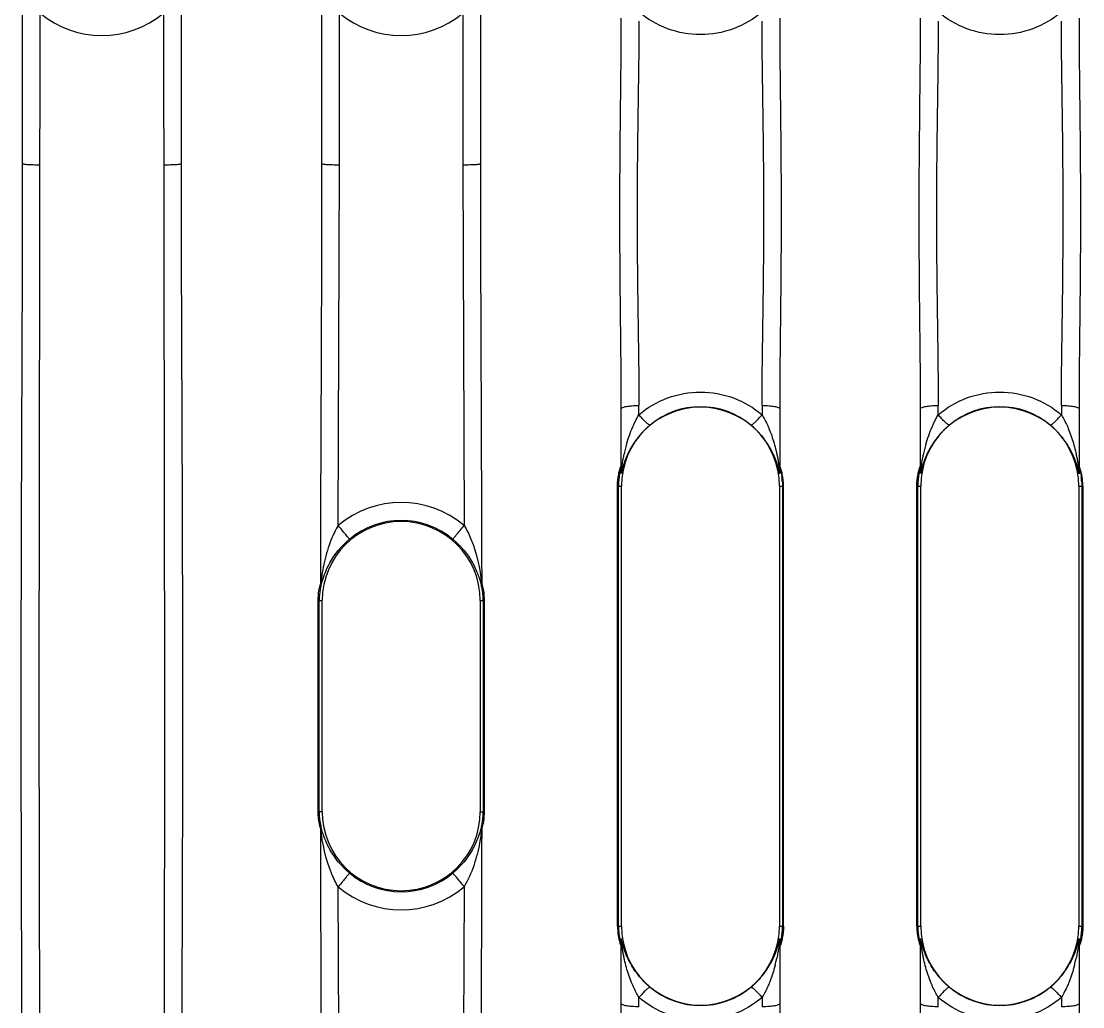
# Model space of a CAD drawing. Header units: millimetres. Extents: x 309 to 11345, y -1340 to 1318.
# Drawn here: x 10632.6 to 10693.3, y -575.5 to -519.2 of the extents above; entities that cross this region are included whole.
import ezdxf

# ---------------------------------------------------------------- set-up
doc = ezdxf.new("R2010")
doc.units = ezdxf.units.MM
doc.header["$LTSCALE"] = 16.335
doc.linetypes.add('HIDDEN', pattern=[0.2, 0.1, -0.1])
doc.layers.get('0').update_dxf_attribs({"linetype": 'CONTINUOUS'})
doc.layers.add('DEFAULT_2', color=8, linetype='HIDDEN')

msp = doc.modelspace()

# ---------------------------------------------------------------- linework, layer by layer
at = {"color": 7, "linetype": 'Continuous'}
for p, q in [((10632.711, -527.327), (10632.711, -515.383)), ((10641.76, -515.383), (10641.76, -527.327)), ((10649.804, -527.327), (10649.804, -515.383)), ((10658.854, -515.383), (10658.854, -527.327)), ((10633.655, -558.304), (10633.716, -518.708)), ((10640.755, -518.708), (10640.816, -558.304)), ((10650.81, -527.392), (10650.81, -518.708)), ((10657.848, -518.708), (10657.848, -527.392)), ((10650.73, -547.985), (10650.81, -527.392)), ((10657.848, -527.392), (10657.928, -547.985)), ((10666.898, -544.857), (10666.898, -541.307)), ((10667.903, -541.658), (10667.903, -541.128)), ((10674.942, -541.128), (10674.942, -541.658)), ((10675.947, -541.307), (10675.947, -544.857)), ((10683.991, -544.857), (10683.991, -541.307)), ((10684.997, -541.658), (10684.997, -541.128)), ((10692.035, -541.128), (10692.035, -541.658)), ((10693.041, -541.307), (10693.041, -544.857)), ((10666.685, -570.873), (10666.685, -545.735)), ((10666.685, -545.735), (10666.909, -545.735)), ((10666.737, -570.873), (10666.737, -545.735)), ((10666.909, -570.873), (10666.909, -545.735)), ((10675.936, -545.735), (10675.936, -570.873)), ((10675.936, -545.735), (10676.16, -545.735)), ((10676.108, -545.735), (10676.108, -570.873)), ((10676.16, -570.873), (10676.16, -545.735)), ((10683.778, -570.873), (10683.778, -545.735)), ((10683.778, -545.735), (10684.002, -545.735)), ((10683.83, -570.873), (10683.83, -545.735)), ((10684.002, -570.873), (10684.002, -545.735)), ((10693.029, -545.735), (10693.029, -570.873)), ((10693.029, -545.735), (10693.253, -545.735)), ((10693.201, -545.735), (10693.201, -570.873)), ((10693.253, -545.735), (10693.253, -570.873)), ((10649.591, -564.337), (10649.591, -552.271)), ((10649.591, -552.271), (10649.815, -552.271)), ((10649.643, -564.337), (10649.643, -552.271)), ((10649.815, -564.337), (10649.815, -552.271)), ((10658.842, -552.271), (10658.842, -564.337)), ((10658.842, -552.271), (10659.066, -552.271)), ((10659.014, -552.271), (10659.014, -564.337)), ((10659.066, -552.271), (10659.066, -564.337)), ((10633.716, -597.9), (10633.655, -558.304)), ((10640.816, -558.304), (10640.755, -597.9)), ((10649.815, -564.337), (10649.591, -564.337)), ((10658.842, -564.337), (10659.066, -564.337)), ((10650.81, -589.216), (10650.73, -568.623)), ((10657.928, -568.624), (10657.848, -589.216)), ((10666.685, -570.873), (10666.909, -570.873)), ((10675.936, -570.873), (10676.16, -570.873)), ((10683.778, -570.873), (10684.002, -570.873)), ((10693.029, -570.873), (10693.253, -570.873)), ((10666.898, -575.301), (10666.898, -571.751)), ((10675.947, -571.751), (10675.947, -575.301)), ((10683.991, -575.301), (10683.991, -571.751)), ((10693.041, -571.751), (10693.041, -575.301)), ((10667.903, -575.481), (10667.903, -574.95)), ((10674.942, -574.95), (10674.942, -575.481)), ((10684.997, -575.481), (10684.997, -574.95)), ((10692.035, -574.95), (10692.035, -575.481))]:
    msp.add_line(p, q, dxfattribs=at)
for centre, radius, start, end in [((10637.235, -514.516), 5.474, 229.99106, 310.01083), ((10654.329, -514.516), 5.474, 229.98799, 310.00994), ((10671.422, -545.735), 4.514, 0, 180), ((10671.422, -545.684), 4.486, 50.05765, 129.94131), ((10688.516, -545.735), 4.514, 0, 180), ((10688.516, -545.684), 4.486, 50.0582, 129.94194), ((10675.724, -545.731), 8.851, 164.33887, 168.42061), ((10692.818, -545.731), 8.851, 164.33887, 168.42061), ((10665.956, -544.633), 0.942, 347.95537, 359.98382), ((10640.277, -545.915), 26.622, 1.93806, 2.33773), ((10665.994, -544.858), 0.904, 350.04467, 0.09042), ((10676.889, -544.633), 0.942, 180.0141, 192.04563), ((10676.857, -544.856), 0.91, 180.02514, 190.00062), ((10703.755, -545.956), 27.81, 177.92693, 178.06076), ((10701.309, -545.867), 25.363, 177.65496, 177.92774), ((10683.049, -544.633), 0.942, 347.95537, 359.98382), ((10657.371, -545.915), 26.622, 1.93806, 2.33773), ((10683.087, -544.858), 0.904, 350.04467, 0.09042), ((10693.982, -544.633), 0.942, 180.0141, 192.04563), ((10693.95, -544.856), 0.91, 180.02514, 190.00062), ((10720.849, -545.956), 27.81, 177.92693, 178.06076), ((10718.403, -545.867), 25.363, 177.65496, 177.92774), ((10672.072, -545.767), 4.037, 4.06284, 7.35036), ((10689.165, -545.767), 4.037, 4.06284, 7.35036), ((10654.329, -552.246), 5.578, 49.81323, 130.18753), ((10654.329, -552.271), 4.514, 0, 180), ((10654.329, -552.278), 4.581, 49.88777, 130.11966), ((10654.329, -564.337), 4.514, 180, 0), ((10654.329, -564.33), 4.581, 229.88909, 310.11867), ((10654.329, -564.363), 5.578, 229.81079, 310.18791), ((10671.422, -570.873), 4.514, 180, 0), ((10688.516, -570.873), 4.514, 180, 0), ((10641.535, -570.741), 25.363, 357.65496, 357.92774), ((10639.089, -570.652), 27.81, 357.92693, 358.06076), ((10665.994, -571.75), 0.903, 359.91442, 9.95732), ((10676.85, -571.75), 0.903, 170.04148, 180.0866), ((10702.567, -570.693), 26.622, 181.93806, 182.33773), ((10658.629, -570.741), 25.363, 357.65496, 357.92774), ((10656.183, -570.652), 27.81, 357.92693, 358.06076), ((10683.088, -571.75), 0.903, 359.91442, 9.95733), ((10693.944, -571.75), 0.903, 170.04148, 180.0866), ((10719.661, -570.693), 26.622, 181.93806, 182.33773), ((10665.956, -571.975), 0.942, 0.0141, 12.04563), ((10676.889, -571.975), 0.942, 167.95478, 179.98403), ((10683.049, -571.975), 0.942, 0.0141, 12.04563), ((10693.982, -571.975), 0.942, 167.95478, 179.98403), ((10667.084, -570.87), 8.888, 345.27598, 348.12466), ((10684.178, -570.87), 8.888, 345.27568, 348.1241), ((10671.422, -570.925), 4.486, 230.05865, 309.94238), ((10688.516, -570.925), 4.486, 230.05837, 309.94176)]:
    msp.add_arc(centre, radius, start, end, dxfattribs=at)
for points, knots in [([(10674.942, -518.642), (10674.459, -519.053), (10673.337, -519.712), (10671.422, -520.054), (10669.507, -519.712), (10668.386, -519.053), (10667.903, -518.642)], [0, 0, 0, 0, 0.249584, 0.500006, 0.750429, 1, 1, 1, 1]), ([(10692.035, -518.642), (10691.552, -519.053), (10690.431, -519.712), (10688.516, -520.054), (10686.601, -519.712), (10685.48, -519.053), (10684.997, -518.642)], [0, 0, 0, 0, 0.249583, 0.500006, 0.750428, 1, 1, 1, 1]), ([(10666.898, -541.307), (10666.898, -539.453), (10666.847, -535.734), (10666.803, -530.15), (10666.847, -524.566), (10666.898, -520.848), (10666.898, -518.993)], [0, 0, 0, 0, 0.249311, 0.500002, 0.750674, 1, 1, 1, 1]), ([(10667.903, -519.173), (10667.903, -520.996), (10667.84, -524.655), (10667.782, -530.15), (10667.84, -535.646), (10667.903, -539.304), (10667.903, -541.128)], [0, 0, 0, 0, 0.249108, 0.5, 0.750892, 1, 1, 1, 1]), ([(10674.942, -541.128), (10674.941, -539.304), (10675.005, -535.646), (10675.062, -530.15), (10675.005, -524.655), (10674.942, -520.996), (10674.942, -519.173)], [0, 0, 0, 0, 0.249107, 0.499999, 0.750892, 1, 1, 1, 1]), ([(10675.947, -518.993), (10675.947, -520.847), (10675.998, -524.566), (10676.042, -530.15), (10675.998, -535.734), (10675.947, -539.453), (10675.947, -541.307)], [0, 0, 0, 0, 0.249325, 0.5, 0.750675, 1, 1, 1, 1]), ([(10683.991, -541.307), (10683.991, -539.453), (10683.94, -535.734), (10683.897, -530.15), (10683.941, -524.566), (10683.991, -520.848), (10683.991, -518.993)], [0, 0, 0, 0, 0.249311, 0.500002, 0.750674, 1, 1, 1, 1]), ([(10684.997, -519.173), (10684.997, -520.996), (10684.933, -524.655), (10684.876, -530.15), (10684.933, -535.646), (10684.997, -539.304), (10684.997, -541.128)], [0, 0, 0, 0, 0.249108, 0.5, 0.750892, 1, 1, 1, 1]), ([(10692.035, -541.128), (10692.035, -539.304), (10692.098, -535.646), (10692.156, -530.15), (10692.098, -524.655), (10692.035, -520.996), (10692.035, -519.173)], [0, 0, 0, 0, 0.249107, 0.499999, 0.750892, 1, 1, 1, 1]), ([(10693.041, -518.993), (10693.041, -520.847), (10693.091, -524.566), (10693.135, -530.15), (10693.091, -535.734), (10693.041, -539.453), (10693.041, -541.307)], [0, 0, 0, 0, 0.249324, 0.499998, 0.750687, 1, 1, 1, 1]), ([(10632.711, -589.281), (10632.711, -584.12), (10632.66, -573.795), (10632.616, -558.304), (10632.66, -542.814), (10632.711, -532.488), (10632.711, -527.327)], [0, 0, 0, 0, 0.249913, 0.5, 0.750087, 1, 1, 1, 1]), ([(10633.716, -527.392), (10633.583, -527.392), (10633.393, -527.39), (10633.157, -527.381), (10633.012, -527.374), (10632.896, -527.365), (10632.8, -527.355), (10632.75, -527.344), (10632.711, -527.335), (10632.711, -527.327)], [0, 0, 0, 0, 0.395335, 0.561502, 0.70304, 0.821266, 0.913141, 0.97432, 1, 1, 1, 1]), ([(10641.76, -527.327), (10641.76, -527.335), (10641.721, -527.344), (10641.67, -527.355), (10641.575, -527.365), (10641.458, -527.374), (10641.314, -527.381), (10641.077, -527.39), (10640.888, -527.392), (10640.755, -527.392)], [0, 0, 0, 0, 0.02568, 0.086859, 0.178734, 0.29696, 0.438498, 0.604665, 1, 1, 1, 1]), ([(10641.76, -527.327), (10641.76, -532.488), (10641.81, -542.814), (10641.855, -558.304), (10641.81, -573.795), (10641.76, -584.12), (10641.76, -589.281)], [0, 0, 0, 0, 0.249913, 0.499999, 0.750086, 1, 1, 1, 1]), ([(10649.731, -551.299), (10649.735, -549.3), (10649.76, -541.31), (10649.804, -533.319), (10649.804, -527.327)], [0, 0, 0, 0, 0.250107, 1, 1, 1, 1]), ([(10650.81, -527.392), (10650.676, -527.392), (10650.486, -527.39), (10650.249, -527.381), (10650.106, -527.374), (10649.99, -527.365), (10649.894, -527.355), (10649.844, -527.344), (10649.804, -527.335), (10649.804, -527.327)], [0, 0, 0, 0, 0.395412, 0.563607, 0.702965, 0.819148, 0.912944, 0.974855, 1, 1, 1, 1]), ([(10658.854, -527.327), (10658.854, -527.335), (10658.814, -527.344), (10658.763, -527.355), (10658.667, -527.365), (10658.552, -527.374), (10658.408, -527.381), (10658.172, -527.39), (10657.981, -527.392), (10657.848, -527.392)], [0, 0, 0, 0, 0.025145, 0.087056, 0.180852, 0.297035, 0.436393, 0.604588, 1, 1, 1, 1]), ([(10658.854, -527.327), (10658.854, -529.323), (10658.87, -537.314), (10658.913, -545.305), (10658.927, -551.299)], [0, 0, 0, 0, 0.249867, 1, 1, 1, 1]), ([(10667.903, -541.658), (10668.386, -541.247), (10669.507, -540.588), (10671.422, -540.247), (10673.337, -540.588), (10674.458, -541.248), (10674.942, -541.658)], [0, 0, 0, 0, 0.249585, 0.500007, 0.750432, 1, 1, 1, 1]), ([(10684.997, -541.658), (10685.48, -541.248), (10686.601, -540.588), (10688.516, -540.247), (10690.431, -540.588), (10691.552, -541.248), (10692.035, -541.658)], [0, 0, 0, 0, 0.24958, 0.500005, 0.750428, 1, 1, 1, 1]), ([(10666.898, -541.307), (10666.898, -541.271), (10667.028, -541.212), (10667.215, -541.173), (10667.535, -541.135), (10667.77, -541.128), (10667.903, -541.128)], [0, 0, 0, 0, 0.105188, 0.315079, 0.615704, 1, 1, 1, 1]), ([(10674.942, -541.128), (10675.075, -541.128), (10675.31, -541.135), (10675.629, -541.173), (10675.817, -541.212), (10675.947, -541.271), (10675.947, -541.307)], [0, 0, 0, 0, 0.384296, 0.684921, 0.894812, 1, 1, 1, 1]), ([(10683.991, -541.307), (10683.991, -541.271), (10684.121, -541.212), (10684.309, -541.173), (10684.628, -541.135), (10684.863, -541.128), (10684.997, -541.128)], [0, 0, 0, 0, 0.105188, 0.315079, 0.615704, 1, 1, 1, 1]), ([(10692.035, -541.128), (10692.169, -541.128), (10692.403, -541.135), (10692.723, -541.173), (10692.911, -541.212), (10693.04, -541.271), (10693.041, -541.307)], [0, 0, 0, 0, 0.384296, 0.684921, 0.894812, 1, 1, 1, 1]), ([(10667.55, -542.354), (10667.577, -542.294), (10667.684, -542.056), (10667.805, -541.825), (10667.903, -541.658)], [0, 0, 0, 0, 0.255328, 1, 1, 1, 1]), ([(10668.542, -542.244), (10668.531, -542.247), (10668.497, -542.233), (10668.446, -542.201), (10668.374, -542.145), (10668.255, -542.038), (10668.095, -541.874), (10667.967, -541.732), (10667.903, -541.658)], [0, 0, 0, 0, 0.039768, 0.112527, 0.216204, 0.346578, 0.663689, 1, 1, 1, 1]), ([(10674.303, -542.244), (10674.312, -542.247), (10674.342, -542.236), (10674.419, -542.19), (10674.553, -542.073), (10674.738, -541.887), (10674.872, -541.738), (10674.942, -541.658)], [0, 0, 0, 0, 0.034739, 0.098255, 0.31502, 0.636272, 1, 1, 1, 1]), ([(10674.942, -541.658), (10674.982, -541.726), (10675.14, -542.009), (10675.277, -542.305), (10675.369, -542.533)], [0, 0, 0, 0, 0.243206, 1, 1, 1, 1]), ([(10684.644, -542.354), (10684.67, -542.294), (10684.777, -542.056), (10684.898, -541.825), (10684.997, -541.658)], [0, 0, 0, 0, 0.255328, 1, 1, 1, 1]), ([(10685.636, -542.244), (10685.624, -542.247), (10685.591, -542.233), (10685.539, -542.201), (10685.468, -542.145), (10685.348, -542.038), (10685.188, -541.874), (10685.061, -541.732), (10684.997, -541.658)], [0, 0, 0, 0, 0.039768, 0.112527, 0.216204, 0.346578, 0.663689, 1, 1, 1, 1]), ([(10691.396, -542.244), (10691.406, -542.247), (10691.435, -542.236), (10691.512, -542.19), (10691.647, -542.073), (10691.831, -541.887), (10691.966, -541.738), (10692.035, -541.658)], [0, 0, 0, 0, 0.034738, 0.098254, 0.315018, 0.636269, 1, 1, 1, 1]), ([(10692.035, -541.658), (10692.075, -541.726), (10692.234, -542.009), (10692.371, -542.305), (10692.462, -542.533)], [0, 0, 0, 0, 0.243206, 1, 1, 1, 1]), ([(10675.656, -543.387), (10675.696, -543.534), (10675.751, -543.755), (10675.812, -544.052), (10675.852, -544.271), (10675.887, -544.488), (10675.909, -544.658), (10675.928, -544.792), (10675.932, -544.84), (10675.947, -544.903), (10675.947, -544.867), (10675.947, -544.857)], [0, 0, 0, 0, 0.292745, 0.438531, 0.582185, 0.722214, 0.857925, 0.920652, 0.965542, 0.980282, 1, 1, 1, 1]), ([(10692.749, -543.387), (10692.789, -543.534), (10692.844, -543.755), (10692.905, -544.052), (10692.945, -544.271), (10692.98, -544.488), (10693.003, -544.658), (10693.022, -544.792), (10693.025, -544.84), (10693.04, -544.903), (10693.041, -544.867), (10693.041, -544.857)], [0, 0, 0, 0, 0.292745, 0.438531, 0.582185, 0.722214, 0.857925, 0.920652, 0.965542, 0.980282, 1, 1, 1, 1]), ([(10666.898, -544.857), (10666.898, -544.961), (10666.958, -544.463), (10666.992, -544.278), (10667.033, -544.054), (10667.053, -543.954)], [0, 0, 0, 0, 0.341336, 0.665225, 1, 1, 1, 1]), ([(10683.991, -544.857), (10683.991, -544.961), (10684.052, -544.463), (10684.086, -544.278), (10684.126, -544.054), (10684.147, -543.954)], [0, 0, 0, 0, 0.341336, 0.665225, 1, 1, 1, 1]), ([(10666.685, -545.735), (10666.685, -545.504), (10666.715, -545.183), (10666.804, -544.823), (10666.847, -544.69), (10666.87, -544.643)], [0, 0, 0, 0, 0.624992, 0.858526, 1, 1, 1, 1]), ([(10666.877, -544.829), (10666.877, -544.824), (10666.874, -544.806), (10666.848, -544.844), (10666.839, -544.894), (10666.807, -545.004), (10666.784, -545.145), (10666.768, -545.253), (10666.762, -545.311)], [0, 0, 0, 0, 0.031586, 0.058655, 0.179649, 0.387453, 0.666809, 1, 1, 1, 1]), ([(10666.87, -544.643), (10666.875, -544.632), (10666.889, -544.595), (10666.898, -544.626), (10666.898, -544.633)], [0, 0, 0, 0, 0.626438, 1, 1, 1, 1]), ([(10675.975, -544.643), (10675.97, -544.632), (10675.956, -544.595), (10675.947, -544.626), (10675.947, -544.633)], [0, 0, 0, 0, 0.628048, 1, 1, 1, 1]), ([(10675.968, -544.829), (10675.968, -544.824), (10675.969, -544.807), (10675.995, -544.836), (10676.001, -544.883), (10676.032, -544.977), (10676.054, -545.102), (10676.069, -545.198), (10676.076, -545.25)], [0, 0, 0, 0, 0.034845, 0.059758, 0.176762, 0.382078, 0.661724, 1, 1, 1, 1]), ([(10676.16, -545.735), (10676.16, -545.504), (10676.13, -545.184), (10676.041, -544.824), (10675.998, -544.691), (10675.975, -544.643)], [0, 0, 0, 0, 0.624591, 0.858263, 1, 1, 1, 1]), ([(10683.778, -545.735), (10683.778, -545.504), (10683.808, -545.183), (10683.897, -544.823), (10683.941, -544.69), (10683.963, -544.643)], [0, 0, 0, 0, 0.624992, 0.858526, 1, 1, 1, 1]), ([(10683.97, -544.829), (10683.97, -544.824), (10683.968, -544.806), (10683.942, -544.844), (10683.933, -544.894), (10683.901, -545.004), (10683.877, -545.145), (10683.862, -545.253), (10683.855, -545.311)], [0, 0, 0, 0, 0.031586, 0.058655, 0.179649, 0.387453, 0.666809, 1, 1, 1, 1]), ([(10683.963, -544.643), (10683.969, -544.632), (10683.983, -544.595), (10683.991, -544.626), (10683.991, -544.633)], [0, 0, 0, 0, 0.626438, 1, 1, 1, 1]), ([(10693.253, -545.735), (10693.253, -545.654), (10693.247, -545.494), (10693.226, -545.27), (10693.185, -545.045), (10693.159, -544.896), (10693.041, -544.547), (10693.041, -544.633)], [0, 0, 0, 0, 0.214987, 0.421209, 0.609636, 0.771139, 1, 1, 1, 1]), ([(10693.061, -544.829), (10693.062, -544.824), (10693.063, -544.807), (10693.088, -544.836), (10693.095, -544.883), (10693.125, -544.977), (10693.147, -545.102), (10693.162, -545.198), (10693.169, -545.25)], [0, 0, 0, 0, 0.034845, 0.059758, 0.176762, 0.382078, 0.661724, 1, 1, 1, 1]), ([(10666.762, -545.311), (10666.758, -545.345), (10666.744, -545.486), (10666.737, -545.628), (10666.737, -545.735)], [0, 0, 0, 0, 0.240867, 1, 1, 1, 1]), ([(10683.855, -545.311), (10683.851, -545.345), (10683.837, -545.486), (10683.83, -545.628), (10683.83, -545.735)], [0, 0, 0, 0, 0.240867, 1, 1, 1, 1]), ([(10650.73, -547.985), (10650.577, -548.242), (10650.256, -548.91), (10649.916, -550.025), (10649.783, -550.879), (10649.73, -551.299)], [0, 0, 0, 0, 0.25755, 0.635353, 1, 1, 1, 1]), ([(10651.377, -548.774), (10651.373, -548.764), (10651.35, -548.738), (10651.309, -548.683), (10651.243, -548.603), (10651.122, -548.454), (10650.949, -548.246), (10650.804, -548.073), (10650.73, -547.985)], [0, 0, 0, 0, 0.030713, 0.100024, 0.203303, 0.335882, 0.662039, 1, 1, 1, 1]), ([(10657.28, -548.774), (10657.285, -548.765), (10657.307, -548.739), (10657.37, -548.654), (10657.498, -548.501), (10657.693, -548.264), (10657.844, -548.085), (10657.928, -547.985)], [0, 0, 0, 0, 0.030527, 0.097781, 0.31213, 0.615842, 1, 1, 1, 1]), ([(10657.928, -547.985), (10658.077, -548.236), (10658.584, -549.283), (10658.823, -550.438), (10658.927, -551.299)], [0, 0, 0, 0, 0.251598, 1, 1, 1, 1]), ([(10649.733, -551.471), (10649.846, -551), (10650.227, -549.988), (10650.931, -549.149), (10651.377, -548.774)], [0, 0, 0, 0, 0.454132, 1, 1, 1, 1]), ([(10657.28, -548.774), (10657.726, -549.149), (10658.281, -549.813), (10658.735, -550.784), (10658.869, -551.252), (10658.925, -551.471)], [0, 0, 0, 0, 0.545273, 0.788446, 1, 1, 1, 1]), ([(10649.591, -552.271), (10649.595, -552.084), (10649.613, -551.755), (10649.691, -551.435), (10649.731, -551.299)], [0, 0, 0, 0, 0.569463, 1, 1, 1, 1]), ([(10649.733, -551.471), (10649.72, -551.522), (10649.665, -551.785), (10649.643, -552.055), (10649.643, -552.271)], [0, 0, 0, 0, 0.195153, 1, 1, 1, 1]), ([(10659.014, -552.271), (10659.014, -552.12), (10658.995, -551.852), (10658.954, -551.585), (10658.925, -551.471)], [0, 0, 0, 0, 0.561876, 1, 1, 1, 1]), ([(10658.927, -551.299), (10658.966, -551.435), (10659.045, -551.755), (10659.063, -552.084), (10659.066, -552.271)], [0, 0, 0, 0, 0.430593, 1, 1, 1, 1]), ([(10649.731, -565.309), (10649.712, -565.25), (10649.627, -564.933), (10649.591, -564.603), (10649.591, -564.337)], [0, 0, 0, 0, 0.190136, 1, 1, 1, 1]), ([(10649.643, -564.337), (10649.643, -564.488), (10649.662, -564.757), (10649.704, -565.023), (10649.733, -565.137)], [0, 0, 0, 0, 0.56169, 1, 1, 1, 1]), ([(10658.925, -565.137), (10658.954, -565.023), (10658.995, -564.757), (10659.014, -564.488), (10659.014, -564.337)], [0, 0, 0, 0, 0.438339, 1, 1, 1, 1]), ([(10659.066, -564.337), (10659.063, -564.524), (10659.045, -564.854), (10658.966, -565.174), (10658.927, -565.309)], [0, 0, 0, 0, 0.569386, 1, 1, 1, 1]), ([(10649.804, -589.281), (10649.804, -587.285), (10649.788, -579.294), (10649.744, -571.303), (10649.731, -565.309)], [0, 0, 0, 0, 0.249867, 1, 1, 1, 1]), ([(10650.73, -568.624), (10650.581, -568.373), (10650.074, -567.325), (10649.835, -566.17), (10649.731, -565.309)], [0, 0, 0, 0, 0.251598, 1, 1, 1, 1]), ([(10651.377, -567.834), (10650.93, -567.461), (10650.377, -566.795), (10649.924, -565.824), (10649.787, -565.356), (10649.733, -565.137)], [0, 0, 0, 0, 0.545415, 0.78852, 1, 1, 1, 1]), ([(10658.925, -565.137), (10658.87, -565.356), (10658.734, -565.824), (10658.281, -566.795), (10657.726, -567.459), (10657.281, -567.834)], [0, 0, 0, 0, 0.211558, 0.454763, 1, 1, 1, 1]), ([(10658.927, -565.309), (10658.894, -565.584), (10658.793, -566.298), (10658.508, -567.427), (10658.152, -568.245), (10657.928, -568.624)], [0, 0, 0, 0, 0.238047, 0.621071, 1, 1, 1, 1]), ([(10658.927, -565.309), (10658.922, -567.308), (10658.897, -575.299), (10658.854, -583.289), (10658.854, -589.281)], [0, 0, 0, 0, 0.250107, 1, 1, 1, 1]), ([(10651.377, -567.834), (10651.373, -567.844), (10651.351, -567.869), (10651.287, -567.954), (10651.16, -568.107), (10650.965, -568.344), (10650.814, -568.524), (10650.73, -568.623)], [0, 0, 0, 0, 0.030527, 0.097781, 0.31213, 0.615839, 1, 1, 1, 1]), ([(10657.28, -567.834), (10657.285, -567.844), (10657.307, -567.869), (10657.37, -567.954), (10657.498, -568.107), (10657.693, -568.344), (10657.844, -568.524), (10657.928, -568.624)], [0, 0, 0, 0, 0.030473, 0.097654, 0.311715, 0.615734, 1, 1, 1, 1]), ([(10666.685, -570.873), (10666.685, -570.954), (10666.691, -571.115), (10666.712, -571.338), (10666.753, -571.564), (10666.779, -571.713), (10666.898, -572.062), (10666.898, -571.975)], [0, 0, 0, 0, 0.21499, 0.42121, 0.609642, 0.77114, 1, 1, 1, 1]), ([(10666.737, -570.873), (10666.737, -570.985), (10666.745, -571.15), (10666.768, -571.36), (10666.789, -571.498), (10666.812, -571.613), (10666.832, -571.706), (10666.853, -571.757), (10666.862, -571.793), (10666.871, -571.795)], [0, 0, 0, 0, 0.358861, 0.52633, 0.677356, 0.80557, 0.905304, 0.971566, 1, 1, 1, 1]), ([(10676.16, -570.873), (10676.16, -571.106), (10676.13, -571.428), (10676.04, -571.788), (10675.997, -571.921), (10675.974, -571.968)], [0, 0, 0, 0, 0.626809, 0.860208, 1, 1, 1, 1]), ([(10676.083, -571.298), (10676.087, -571.264), (10676.101, -571.122), (10676.108, -570.981), (10676.108, -570.873)], [0, 0, 0, 0, 0.240833, 1, 1, 1, 1]), ([(10683.778, -570.873), (10683.778, -570.954), (10683.784, -571.115), (10683.805, -571.338), (10683.846, -571.564), (10683.873, -571.713), (10683.991, -572.062), (10683.991, -571.975)], [0, 0, 0, 0, 0.21499, 0.42121, 0.609642, 0.77114, 1, 1, 1, 1]), ([(10683.83, -570.873), (10683.83, -570.985), (10683.839, -571.15), (10683.862, -571.36), (10683.882, -571.498), (10683.905, -571.613), (10683.926, -571.706), (10683.947, -571.757), (10683.956, -571.793), (10683.964, -571.795)], [0, 0, 0, 0, 0.358861, 0.52633, 0.677356, 0.80557, 0.905304, 0.971566, 1, 1, 1, 1]), ([(10693.253, -570.873), (10693.253, -571.105), (10693.224, -571.426), (10693.134, -571.786), (10693.091, -571.919), (10693.068, -571.966)], [0, 0, 0, 0, 0.62537, 0.85881, 1, 1, 1, 1]), ([(10693.176, -571.298), (10693.18, -571.264), (10693.194, -571.122), (10693.201, -570.981), (10693.201, -570.873)], [0, 0, 0, 0, 0.240833, 1, 1, 1, 1]), ([(10675.947, -571.751), (10675.947, -571.64), (10675.884, -572.167), (10675.847, -572.362), (10675.804, -572.595), (10675.782, -572.699)], [0, 0, 0, 0, 0.347136, 0.66834, 1, 1, 1, 1]), ([(10675.968, -571.779), (10675.968, -571.784), (10675.97, -571.802), (10675.997, -571.764), (10676.005, -571.714), (10676.037, -571.604), (10676.061, -571.464), (10676.076, -571.356), (10676.083, -571.298)], [0, 0, 0, 0, 0.031532, 0.058615, 0.179548, 0.387286, 0.666665, 1, 1, 1, 1]), ([(10693.041, -571.751), (10693.041, -571.64), (10692.977, -572.167), (10692.94, -572.362), (10692.897, -572.595), (10692.875, -572.699)], [0, 0, 0, 0, 0.347144, 0.668346, 1, 1, 1, 1]), ([(10693.061, -571.779), (10693.062, -571.784), (10693.064, -571.802), (10693.09, -571.764), (10693.099, -571.714), (10693.131, -571.604), (10693.154, -571.464), (10693.17, -571.356), (10693.176, -571.298)], [0, 0, 0, 0, 0.031532, 0.058615, 0.179548, 0.387286, 0.666665, 1, 1, 1, 1]), ([(10667.194, -573.241), (10667.153, -573.092), (10667.098, -572.868), (10667.035, -572.568), (10666.994, -572.346), (10666.959, -572.126), (10666.936, -571.955), (10666.917, -571.818), (10666.913, -571.77), (10666.898, -571.706), (10666.898, -571.741), (10666.898, -571.751)], [0, 0, 0, 0, 0.292464, 0.43817, 0.581836, 0.721916, 0.857656, 0.920666, 0.965942, 0.980761, 1, 1, 1, 1]), ([(10675.974, -571.968), (10675.969, -571.978), (10675.955, -572.013), (10675.947, -571.983), (10675.947, -571.975)], [0, 0, 0, 0, 0.611254, 1, 1, 1, 1]), ([(10684.288, -573.241), (10684.247, -573.092), (10684.191, -572.868), (10684.129, -572.568), (10684.088, -572.346), (10684.052, -572.126), (10684.029, -571.955), (10684.01, -571.818), (10684.007, -571.77), (10683.991, -571.706), (10683.991, -571.741), (10683.991, -571.751)], [0, 0, 0, 0, 0.292464, 0.43817, 0.581836, 0.721916, 0.857656, 0.920666, 0.965942, 0.980761, 1, 1, 1, 1]), ([(10693.068, -571.966), (10693.063, -571.977), (10693.049, -572.013), (10693.041, -571.983), (10693.041, -571.975)], [0, 0, 0, 0, 0.623232, 1, 1, 1, 1]), ([(10675.68, -573.129), (10675.603, -573.422), (10675.481, -573.806), (10675.328, -574.178), (10675.288, -574.269)], [0, 0, 0, 0, 0.752194, 1, 1, 1, 1]), ([(10692.774, -573.129), (10692.697, -573.422), (10692.574, -573.806), (10692.421, -574.178), (10692.381, -574.269)], [0, 0, 0, 0, 0.752194, 1, 1, 1, 1]), ([(10667.903, -574.95), (10667.863, -574.883), (10667.706, -574.603), (10667.571, -574.311), (10667.48, -574.086)], [0, 0, 0, 0, 0.243245, 1, 1, 1, 1]), ([(10684.997, -574.95), (10684.957, -574.883), (10684.8, -574.603), (10684.664, -574.311), (10684.573, -574.086)], [0, 0, 0, 0, 0.243245, 1, 1, 1, 1]), ([(10668.542, -574.364), (10668.532, -574.361), (10668.503, -574.372), (10668.426, -574.418), (10668.291, -574.535), (10668.107, -574.722), (10667.973, -574.87), (10667.903, -574.95)], [0, 0, 0, 0, 0.034738, 0.098252, 0.315012, 0.636262, 1, 1, 1, 1]), ([(10674.303, -574.364), (10674.314, -574.361), (10674.347, -574.375), (10674.399, -574.407), (10674.47, -574.464), (10674.59, -574.571), (10674.75, -574.735), (10674.877, -574.876), (10674.942, -574.95)], [0, 0, 0, 0, 0.039768, 0.112527, 0.216204, 0.346578, 0.66369, 1, 1, 1, 1]), ([(10675.288, -574.269), (10675.262, -574.329), (10675.156, -574.561), (10675.038, -574.787), (10674.942, -574.95)], [0, 0, 0, 0, 0.255268, 1, 1, 1, 1]), ([(10685.636, -574.364), (10685.626, -574.361), (10685.596, -574.372), (10685.519, -574.418), (10685.385, -574.535), (10685.2, -574.722), (10685.066, -574.87), (10684.997, -574.95)], [0, 0, 0, 0, 0.034738, 0.098254, 0.315018, 0.636269, 1, 1, 1, 1]), ([(10691.396, -574.364), (10691.407, -574.361), (10691.441, -574.375), (10691.492, -574.407), (10691.564, -574.464), (10691.683, -574.571), (10691.843, -574.735), (10691.971, -574.876), (10692.035, -574.95)], [0, 0, 0, 0, 0.039768, 0.112527, 0.216205, 0.346579, 0.66369, 1, 1, 1, 1]), ([(10692.381, -574.269), (10692.355, -574.329), (10692.25, -574.561), (10692.131, -574.787), (10692.035, -574.95)], [0, 0, 0, 0, 0.255268, 1, 1, 1, 1]), ([(10666.898, -597.615), (10666.898, -595.761), (10666.847, -592.042), (10666.803, -586.458), (10666.847, -580.874), (10666.898, -577.156), (10666.898, -575.301)], [0, 0, 0, 0, 0.249311, 0.500002, 0.750674, 1, 1, 1, 1]), ([(10667.903, -575.481), (10667.77, -575.481), (10667.535, -575.474), (10667.215, -575.436), (10667.028, -575.396), (10666.898, -575.337), (10666.898, -575.301)], [0, 0, 0, 0, 0.384295, 0.684921, 0.894812, 1, 1, 1, 1]), ([(10674.942, -574.95), (10674.458, -575.361), (10673.337, -576.02), (10671.422, -576.362), (10669.507, -576.02), (10668.386, -575.361), (10667.903, -574.95)], [0, 0, 0, 0, 0.249579, 0.500007, 0.750427, 1, 1, 1, 1]), ([(10675.947, -575.301), (10675.947, -575.337), (10675.817, -575.396), (10675.629, -575.436), (10675.31, -575.474), (10675.075, -575.481), (10674.942, -575.481)], [0, 0, 0, 0, 0.105188, 0.315079, 0.615705, 1, 1, 1, 1]), ([(10675.947, -575.301), (10675.947, -577.155), (10675.998, -580.874), (10676.042, -586.458), (10675.998, -592.042), (10675.947, -595.761), (10675.947, -597.615)], [0, 0, 0, 0, 0.249325, 0.5, 0.750675, 1, 1, 1, 1]), ([(10683.991, -597.615), (10683.991, -595.761), (10683.94, -592.042), (10683.897, -586.458), (10683.941, -580.874), (10683.991, -577.156), (10683.991, -575.301)], [0, 0, 0, 0, 0.249311, 0.500002, 0.750674, 1, 1, 1, 1]), ([(10684.997, -575.481), (10684.863, -575.481), (10684.628, -575.474), (10684.309, -575.436), (10684.121, -575.396), (10683.991, -575.337), (10683.991, -575.301)], [0, 0, 0, 0, 0.384295, 0.684921, 0.894812, 1, 1, 1, 1]), ([(10692.035, -574.95), (10691.552, -575.361), (10690.431, -576.02), (10688.516, -576.362), (10686.601, -576.02), (10685.48, -575.361), (10684.997, -574.95)], [0, 0, 0, 0, 0.24958, 0.500005, 0.750428, 1, 1, 1, 1]), ([(10693.041, -575.301), (10693.04, -575.337), (10692.911, -575.396), (10692.723, -575.436), (10692.403, -575.474), (10692.169, -575.481), (10692.035, -575.481)], [0, 0, 0, 0, 0.105188, 0.315079, 0.615705, 1, 1, 1, 1]), ([(10693.041, -575.301), (10693.041, -577.155), (10693.091, -580.874), (10693.135, -586.458), (10693.091, -592.042), (10693.041, -595.761), (10693.041, -597.615)], [0, 0, 0, 0, 0.249324, 0.499998, 0.750687, 1, 1, 1, 1])]:
    msp.add_open_spline(points, degree=3, knots=knots, dxfattribs=at)
for points in [[(10667.202, -543.342), (10667.296, -543.006), (10667.411, -542.675), (10667.55, -542.354)], [(10675.369, -542.533), (10675.481, -542.811), (10675.576, -543.097), (10675.656, -543.387)], [(10684.295, -543.342), (10684.39, -543.006), (10684.505, -542.675), (10684.644, -542.354)], [(10692.462, -542.533), (10692.574, -542.811), (10692.669, -543.097), (10692.749, -543.387)], [(10676.099, -545.481), (10676.105, -545.565), (10676.108, -545.65), (10676.108, -545.735)], [(10693.192, -545.481), (10693.198, -545.565), (10693.201, -545.65), (10693.201, -545.735)], [(10649.731, -551.299), (10649.739, -551.356), (10649.74, -551.414), (10649.733, -551.471)], [(10658.925, -551.471), (10658.917, -551.414), (10658.918, -551.356), (10658.927, -551.299)], [(10649.733, -565.137), (10649.74, -565.194), (10649.739, -565.252), (10649.731, -565.309)], [(10658.925, -565.137), (10658.917, -565.194), (10658.918, -565.253), (10658.927, -565.309)], [(10667.48, -574.086), (10667.369, -573.81), (10667.274, -573.527), (10667.194, -573.241)], [(10684.573, -574.086), (10684.462, -573.81), (10684.368, -573.527), (10684.288, -573.241)]]:
    msp.add_open_spline(points, degree=3, dxfattribs=at)
at = {"layer": 'DEFAULT_2', "color": 8, "linetype": 'HIDDEN'}
for centre, radius, start, end in [((10671.207, -545.952), 4.83, 32.48932, 50.13931), ((10688.3, -545.952), 4.83, 32.48932, 50.13931), ((10671.582, -545.913), 4.762, 148.2044, 151.73176), ((10671.269, -545.91), 4.755, 24.00479, 32.46409), ((10688.675, -545.913), 4.762, 148.2044, 151.73176), ((10688.362, -545.91), 4.755, 24.00479, 32.46409)]:
    msp.add_arc(centre, radius, start, end, dxfattribs=at)
for points, knots in [([(10668.542, -542.244), (10668.442, -542.327), (10668.062, -542.672), (10667.736, -543.078), (10667.534, -543.404)], [0, 0, 0, 0, 0.25291, 1, 1, 1, 1]), ([(10685.636, -542.244), (10685.536, -542.327), (10685.155, -542.672), (10684.83, -543.078), (10684.628, -543.404)], [0, 0, 0, 0, 0.25291, 1, 1, 1, 1]), ([(10667.387, -543.658), (10667.264, -543.887), (10667.11, -544.239), (10666.985, -544.658), (10666.931, -544.87), (10666.911, -544.965), (10666.899, -545.005)], [0, 0, 0, 0, 0.542831, 0.797747, 0.913384, 1, 1, 1, 1]), ([(10684.481, -543.658), (10684.358, -543.887), (10684.204, -544.239), (10684.079, -544.658), (10684.025, -544.87), (10684.004, -544.965), (10683.992, -545.005)], [0, 0, 0, 0, 0.542831, 0.797747, 0.913384, 1, 1, 1, 1]), ([(10675.961, -545.014), (10675.961, -545.019), (10675.96, -545.035), (10675.945, -545.01), (10675.941, -544.982), (10675.925, -544.927), (10675.911, -544.862), (10675.893, -544.79), (10675.873, -544.713), (10675.828, -544.551), (10675.749, -544.302), (10675.662, -544.084), (10675.613, -543.975)], [0, 0, 0, 0, 0.012979, 0.022308, 0.053739, 0.104199, 0.165791, 0.232669, 0.303205, 0.376293, 0.682255, 1, 1, 1, 1]), ([(10693.054, -545.014), (10693.054, -545.019), (10693.054, -545.035), (10693.038, -545.01), (10693.035, -544.982), (10693.019, -544.927), (10693.004, -544.862), (10692.986, -544.79), (10692.966, -544.713), (10692.922, -544.551), (10692.842, -544.302), (10692.755, -544.084), (10692.707, -543.975)], [0, 0, 0, 0, 0.012979, 0.022308, 0.053739, 0.104199, 0.165791, 0.232669, 0.303205, 0.376293, 0.682255, 1, 1, 1, 1]), ([(10667.435, -573.036), (10667.356, -572.897), (10667.214, -572.61), (10667.079, -572.262), (10666.986, -571.946), (10666.953, -571.832), (10666.887, -571.536), (10666.884, -571.594)], [0, 0, 0, 0, 0.310272, 0.610108, 0.75356, 0.888321, 1, 1, 1, 1]), ([(10675.396, -573.061), (10675.477, -572.92), (10675.586, -572.704), (10675.709, -572.406), (10675.786, -572.194), (10675.856, -571.955), (10675.892, -571.838), (10675.956, -571.534), (10675.961, -571.594)], [0, 0, 0, 0, 0.309558, 0.460719, 0.608776, 0.75222, 0.886478, 1, 1, 1, 1]), ([(10684.528, -573.036), (10684.449, -572.897), (10684.307, -572.61), (10684.172, -572.262), (10684.079, -571.946), (10684.046, -571.832), (10683.98, -571.536), (10683.977, -571.594)], [0, 0, 0, 0, 0.310273, 0.61011, 0.753563, 0.888323, 1, 1, 1, 1]), ([(10692.489, -573.061), (10692.57, -572.92), (10692.68, -572.704), (10692.802, -572.406), (10692.879, -572.194), (10692.95, -571.955), (10692.986, -571.838), (10693.049, -571.534), (10693.054, -571.594)], [0, 0, 0, 0, 0.309559, 0.460721, 0.608778, 0.752223, 0.886482, 1, 1, 1, 1]), ([(10668.542, -574.364), (10668.429, -574.27), (10668.003, -573.879), (10667.647, -573.412), (10667.435, -573.036)], [0, 0, 0, 0, 0.253925, 1, 1, 1, 1]), ([(10674.303, -574.364), (10674.413, -574.272), (10674.833, -573.887), (10675.185, -573.429), (10675.396, -573.061)], [0, 0, 0, 0, 0.253784, 1, 1, 1, 1]), ([(10685.636, -574.364), (10685.523, -574.27), (10685.097, -573.879), (10684.74, -573.412), (10684.528, -573.036)], [0, 0, 0, 0, 0.253926, 1, 1, 1, 1]), ([(10691.396, -574.364), (10691.507, -574.272), (10691.926, -573.887), (10692.278, -573.429), (10692.489, -573.061)], [0, 0, 0, 0, 0.253785, 1, 1, 1, 1])]:
    msp.add_open_spline(points, degree=3, knots=knots, dxfattribs=at)

doc.saveas('drawing.dxf')
